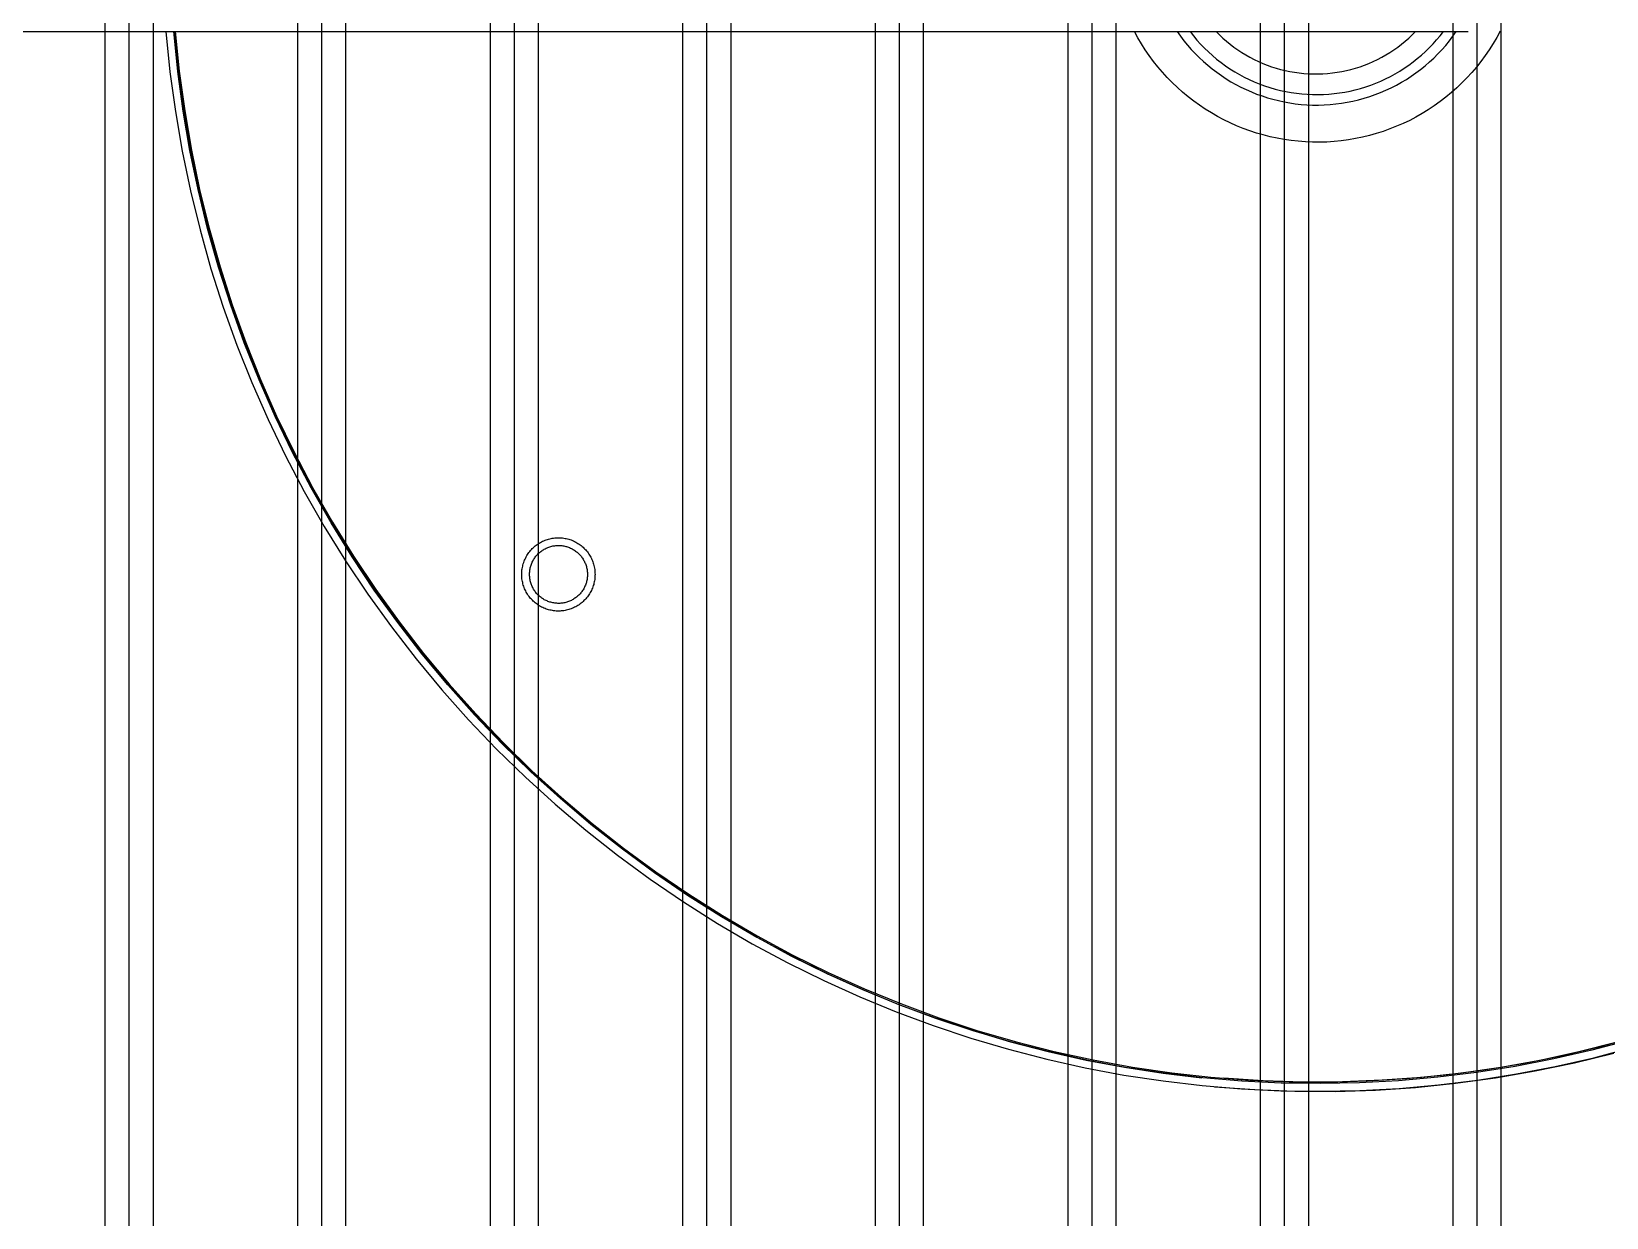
# Model space of a CAD drawing. Header units: inches. Extents: x -12478 to 399182, y -16583 to 525552.
# Drawn here: x 58400.9 to 58605.4, y 5479.4 to 5633.4 of the extents above; entities that cross this region are included whole.
import ezdxf

# ---------------------------------------------------------------- set-up
doc = ezdxf.new("R2010")
doc.units = ezdxf.units.IN
doc.header["$LTSCALE"] = 1000
doc.header["$MEASUREMENT"] = 0
doc.layers.add('8', color=8, linetype='Continuous')
doc.layers.add('Default', color=7, linetype='Continuous', true_color=0x000000)
doc.layers.add('Sanitary', color=253, linetype='Continuous', lineweight=0)

# ---------------------------------------------------------------- blocks, each defined once
blk = doc.blocks.new('Raindance S Showerpipe 300 1jet+thermostat 27114000 top')
at = {"layer": 'Default', "color": 0}
for p, q in [((328.28, -1071.24), (328.28, -1463.19)), ((328.28, -1294.12), (323.07, -1294.64)), ((312.73, -1296.23), (307.61, -1297.3)), ((317.89, -1295.35), (312.73, -1296.23)), ((312.84, -1297.23), (317.96, -1296.35)), ((323.07, -1294.64), (317.89, -1295.35)), ((317.96, -1296.35), (323.11, -1295.65)), ((323.11, -1295.75), (317.96, -1296.45)), ((323.12, -1295.85), (317.98, -1296.55)), ((323.11, -1295.65), (328.28, -1295.12)), ((328.28, -1295.23), (323.11, -1295.75)), ((328.28, -1295.32), (323.12, -1295.85)), ((307.61, -1297.3), (302.52, -1298.54)), ((302.71, -1299.53), (307.76, -1298.29)), ((307.76, -1298.39), (302.71, -1299.63)), ((307.76, -1298.29), (312.84, -1297.23)), ((312.84, -1297.33), (307.76, -1298.39)), ((312.86, -1297.43), (307.78, -1298.49)), ((317.96, -1296.45), (312.84, -1297.33)), ((317.98, -1296.55), (312.86, -1297.43)), ((297.49, -1299.96), (292.5, -1301.56)), ((302.52, -1298.54), (297.49, -1299.96)), ((297.71, -1300.94), (302.71, -1299.53)), ((302.71, -1299.63), (297.71, -1301.04)), ((302.74, -1299.72), (297.75, -1301.14)), ((307.78, -1298.49), (302.74, -1299.72)), ((292.5, -1301.56), (287.58, -1303.32)), ((287.87, -1304.28), (292.76, -1302.52)), ((292.76, -1302.52), (297.71, -1300.94)), ((297.71, -1301.04), (292.76, -1302.62)), ((297.75, -1301.14), (292.81, -1302.72)), ((287.58, -1303.32), (282.72, -1305.26)), ((283.05, -1306.21), (287.87, -1304.28)), ((287.87, -1304.38), (283.05, -1306.31)), ((287.92, -1304.47), (283.11, -1306.4)), ((292.76, -1302.62), (287.87, -1304.38)), ((292.81, -1302.72), (287.92, -1304.47)), ((282.72, -1305.26), (277.93, -1307.37)), ((278.29, -1308.3), (283.05, -1306.21)), ((283.05, -1306.31), (278.29, -1308.4)), ((283.11, -1306.4), (278.36, -1308.49)), ((277.93, -1307.37), (273.21, -1309.64)), ((273.61, -1310.56), (278.29, -1308.3)), ((278.29, -1308.4), (273.61, -1310.66)), ((278.36, -1308.49), (273.68, -1310.75)), ((273.21, -1309.64), (268.58, -1312.08)), ((273.61, -1310.66), (269.01, -1313.08)), ((269.02, -1312.98), (273.61, -1310.56)), ((268.58, -1312.08), (264.03, -1314.67)), ((273.68, -1310.75), (269.09, -1313.16)), ((264.03, -1314.67), (259.58, -1317.42)), ((269.01, -1313.08), (264.5, -1315.65)), ((264.51, -1315.55), (269.02, -1312.98)), ((269.09, -1313.16), (264.59, -1315.74)), ((264.5, -1315.65), (260.08, -1318.39)), ((260.09, -1318.29), (264.51, -1315.55)), ((264.59, -1315.74), (260.17, -1318.47)), ((259.58, -1317.42), (255.23, -1320.33)), ((260.08, -1318.39), (255.76, -1321.27)), ((255.77, -1321.17), (260.09, -1318.29)), ((260.17, -1318.47), (255.86, -1321.35)), ((255.23, -1320.33), (250.98, -1323.38)), ((255.76, -1321.27), (251.54, -1324.31)), ((251.55, -1324.21), (255.77, -1321.17)), ((255.86, -1321.35), (251.65, -1324.39)), ((250.98, -1323.38), (246.84, -1326.59)), ((247.44, -1327.39), (251.55, -1324.21)), ((251.54, -1324.31), (247.44, -1327.49)), ((251.65, -1324.39), (247.55, -1327.56)), ((246.84, -1326.59), (242.82, -1329.93)), ((247.44, -1327.49), (243.44, -1330.81)), ((243.45, -1330.71), (247.44, -1327.39)), ((247.55, -1327.56), (243.56, -1330.88)), ((242.82, -1329.93), (238.91, -1333.41)), ((243.44, -1330.81), (239.56, -1334.27)), ((239.57, -1334.17), (243.45, -1330.71)), ((243.56, -1330.88), (239.68, -1334.34)), ((238.91, -1333.41), (235.13, -1337.03)), ((239.56, -1334.27), (235.81, -1337.86)), ((235.82, -1337.76), (239.57, -1334.17)), ((239.68, -1334.34), (235.94, -1337.92)), ((235.13, -1337.03), (231.48, -1340.78)), ((235.81, -1337.86), (232.18, -1341.58)), ((232.19, -1341.48), (235.82, -1337.76)), ((235.94, -1337.92), (232.31, -1341.64)), ((231.48, -1340.78), (227.96, -1344.65)), ((254.69, -1341.46), (254.82, -1341.36)), ((254.82, -1341.36), (254.95, -1341.26)), ((254.95, -1341.26), (255.08, -1341.16)), ((255.08, -1341.16), (255.22, -1341.07)), ((255.22, -1341.07), (255.36, -1340.98)), ((255.36, -1340.98), (255.5, -1340.9)), ((255.5, -1340.9), (255.65, -1340.82)), ((255.65, -1340.82), (255.8, -1340.75)), ((255.8, -1340.75), (255.95, -1340.68)), ((255.95, -1340.68), (256.1, -1340.62)), ((256.1, -1340.62), (256.26, -1340.56)), ((256.26, -1340.56), (256.42, -1340.51)), ((256.42, -1340.51), (256.57, -1340.47)), ((256.57, -1340.47), (256.73, -1340.43)), ((256.73, -1340.43), (256.9, -1340.39)), ((256.9, -1340.39), (257.06, -1340.36)), ((256.96, -1341.42), (257.08, -1341.39)), ((257.06, -1340.36), (257.22, -1340.34)), ((257.08, -1341.39), (257.21, -1341.37)), ((257.21, -1341.37), (257.34, -1341.35)), ((257.22, -1340.34), (257.39, -1340.32)), ((257.34, -1341.35), (257.47, -1341.34)), ((257.39, -1340.32), (257.55, -1340.31)), ((257.47, -1341.34), (257.6, -1341.33)), ((257.55, -1340.31), (257.72, -1340.31)), ((257.6, -1341.33), (257.73, -1341.32)), ((257.72, -1340.31), (257.88, -1340.31)), ((257.73, -1341.32), (257.86, -1341.32)), ((257.86, -1341.32), (257.99, -1341.33)), ((257.88, -1340.31), (258.05, -1340.31)), ((257.99, -1341.33), (258.12, -1341.34)), ((258.05, -1340.31), (258.21, -1340.32)), ((258.12, -1341.34), (258.25, -1341.35)), ((258.21, -1340.32), (258.38, -1340.34)), ((258.25, -1341.35), (258.38, -1341.37)), ((258.38, -1340.34), (258.54, -1340.36)), ((258.38, -1341.37), (258.51, -1341.39)), ((258.51, -1341.39), (258.64, -1341.42)), ((258.54, -1340.36), (258.7, -1340.39)), ((258.7, -1340.39), (258.86, -1340.43)), ((258.86, -1340.43), (259.02, -1340.47)), ((259.02, -1340.47), (259.18, -1340.51)), ((259.18, -1340.51), (259.34, -1340.56)), ((259.34, -1340.56), (259.5, -1340.62)), ((259.5, -1340.62), (259.65, -1340.68)), ((259.65, -1340.68), (259.8, -1340.75)), ((259.8, -1340.75), (259.95, -1340.82)), ((259.95, -1340.82), (260.1, -1340.9)), ((260.1, -1340.9), (260.24, -1340.98)), ((260.24, -1340.98), (260.38, -1341.06)), ((260.38, -1341.06), (260.52, -1341.16)), ((260.52, -1341.16), (260.65, -1341.25)), ((260.65, -1341.25), (260.78, -1341.35)), ((260.78, -1341.35), (260.91, -1341.46)), ((232.18, -1341.58), (228.69, -1345.43)), ((228.7, -1345.33), (232.19, -1341.48)), ((232.31, -1341.64), (228.83, -1345.48)), ((253.31, -1343.49), (253.37, -1343.33)), ((253.37, -1343.33), (253.43, -1343.18)), ((253.43, -1343.18), (253.5, -1343.03)), ((253.5, -1343.03), (253.57, -1342.88)), ((253.57, -1342.88), (253.65, -1342.74)), ((253.65, -1342.74), (253.73, -1342.59)), ((253.73, -1342.59), (253.82, -1342.45)), ((253.82, -1342.45), (253.92, -1342.32)), ((253.92, -1342.32), (254.01, -1342.18)), ((254.01, -1342.18), (254.12, -1342.06)), ((254.12, -1342.06), (254.22, -1341.93)), ((254.22, -1341.93), (254.33, -1341.81)), ((254.33, -1341.81), (254.45, -1341.69)), ((254.4, -1343.47), (254.46, -1343.36)), ((254.45, -1341.69), (254.57, -1341.57)), ((254.46, -1343.36), (254.52, -1343.24)), ((254.52, -1343.24), (254.59, -1343.13)), ((254.57, -1341.57), (254.69, -1341.46)), ((254.59, -1343.13), (254.66, -1343.02)), ((254.66, -1343.02), (254.73, -1342.91)), ((254.73, -1342.91), (254.81, -1342.81)), ((254.81, -1342.81), (254.89, -1342.7)), ((254.89, -1342.7), (254.97, -1342.6)), ((254.97, -1342.6), (255.06, -1342.51)), ((255.06, -1342.51), (255.15, -1342.41)), ((255.15, -1342.41), (255.25, -1342.32)), ((255.25, -1342.32), (255.34, -1342.24)), ((255.34, -1342.24), (255.44, -1342.15)), ((255.44, -1342.15), (255.55, -1342.07)), ((255.55, -1342.07), (255.65, -1342)), ((255.65, -1342), (255.76, -1341.92)), ((255.76, -1341.92), (255.87, -1341.85)), ((255.87, -1341.85), (255.99, -1341.79)), ((255.99, -1341.79), (256.1, -1341.73)), ((256.1, -1341.73), (256.22, -1341.67)), ((256.22, -1341.67), (256.34, -1341.62)), ((256.34, -1341.62), (256.46, -1341.57)), ((256.46, -1341.57), (256.58, -1341.53)), ((256.58, -1341.53), (256.71, -1341.49)), ((256.71, -1341.49), (256.83, -1341.45)), ((256.83, -1341.45), (256.96, -1341.42)), ((258.64, -1341.42), (258.77, -1341.45)), ((258.77, -1341.45), (258.89, -1341.48)), ((258.89, -1341.48), (259.02, -1341.52)), ((259.02, -1341.52), (259.14, -1341.57)), ((259.14, -1341.57), (259.26, -1341.62)), ((259.26, -1341.62), (259.38, -1341.67)), ((259.38, -1341.67), (259.5, -1341.73)), ((259.5, -1341.73), (259.61, -1341.79)), ((259.61, -1341.79), (259.73, -1341.85)), ((259.73, -1341.85), (259.84, -1341.92)), ((259.84, -1341.92), (259.95, -1341.99)), ((259.95, -1341.99), (260.05, -1342.07)), ((260.05, -1342.07), (260.15, -1342.15)), ((260.15, -1342.15), (260.25, -1342.23)), ((260.25, -1342.23), (260.35, -1342.32)), ((260.35, -1342.32), (260.45, -1342.41)), ((260.45, -1342.41), (260.54, -1342.5)), ((260.54, -1342.5), (260.63, -1342.6)), ((260.63, -1342.6), (260.71, -1342.7)), ((260.71, -1342.7), (260.79, -1342.8)), ((260.79, -1342.8), (260.87, -1342.91)), ((260.87, -1342.91), (260.94, -1343.01)), ((260.91, -1341.46), (261.03, -1341.57)), ((260.94, -1343.01), (261.01, -1343.13)), ((261.01, -1343.13), (261.08, -1343.24)), ((261.03, -1341.57), (261.15, -1341.68)), ((261.08, -1343.24), (261.14, -1343.35)), ((261.14, -1343.35), (261.2, -1343.47)), ((261.15, -1341.68), (261.27, -1341.8)), ((261.27, -1341.8), (261.38, -1341.92)), ((261.38, -1341.92), (261.49, -1342.05)), ((261.49, -1342.05), (261.59, -1342.18)), ((261.59, -1342.18), (261.69, -1342.31)), ((261.69, -1342.31), (261.78, -1342.45)), ((261.78, -1342.45), (261.87, -1342.59)), ((261.87, -1342.59), (261.95, -1342.73)), ((261.95, -1342.73), (262.03, -1342.88)), ((262.03, -1342.88), (262.1, -1343.02)), ((262.1, -1343.02), (262.17, -1343.18)), ((262.17, -1343.18), (262.23, -1343.33)), ((262.23, -1343.33), (262.29, -1343.48)), ((227.96, -1344.65), (224.58, -1348.64)), ((228.69, -1345.43), (225.33, -1349.39)), ((225.34, -1349.29), (228.7, -1345.33)), ((228.83, -1345.48), (225.47, -1349.44)), ((253.04, -1344.95), (253.05, -1344.78)), ((253.04, -1345.11), (253.04, -1344.95)), ((253.05, -1345.28), (253.04, -1345.11)), ((253.05, -1344.78), (253.06, -1344.62)), ((253.06, -1345.44), (253.05, -1345.28)), ((253.06, -1344.62), (253.08, -1344.45)), ((253.07, -1345.61), (253.06, -1345.44)), ((253.08, -1344.45), (253.11, -1344.29)), ((253.11, -1344.29), (253.14, -1344.13)), ((253.14, -1344.13), (253.17, -1343.96)), ((253.17, -1343.96), (253.21, -1343.8)), ((253.21, -1343.8), (253.26, -1343.65)), ((253.26, -1343.65), (253.31, -1343.49)), ((254.04, -1344.99), (254.05, -1344.86)), ((254.04, -1345.12), (254.04, -1344.99)), ((254.04, -1345.25), (254.04, -1345.12)), ((254.05, -1345.38), (254.04, -1345.25)), ((254.05, -1344.86), (254.06, -1344.73)), ((254.06, -1345.51), (254.05, -1345.38)), ((254.06, -1344.73), (254.07, -1344.6)), ((254.07, -1344.6), (254.09, -1344.47)), ((254.09, -1344.47), (254.11, -1344.34)), ((254.11, -1344.34), (254.14, -1344.21)), ((254.14, -1344.21), (254.18, -1344.08)), ((254.18, -1344.08), (254.21, -1343.96)), ((254.21, -1343.96), (254.25, -1343.84)), ((254.25, -1343.84), (254.3, -1343.71)), ((254.3, -1343.71), (254.35, -1343.59)), ((254.35, -1343.59), (254.4, -1343.47)), ((261.2, -1343.47), (261.25, -1343.59)), ((261.25, -1343.59), (261.3, -1343.71)), ((261.3, -1343.71), (261.35, -1343.83)), ((261.35, -1343.83), (261.39, -1343.96)), ((261.39, -1343.96), (261.43, -1344.08)), ((261.43, -1344.08), (261.46, -1344.21)), ((261.46, -1344.21), (261.49, -1344.33)), ((261.49, -1344.33), (261.51, -1344.46)), ((261.51, -1344.46), (261.53, -1344.59)), ((261.53, -1344.59), (261.54, -1344.72)), ((261.54, -1344.72), (261.55, -1344.85)), ((261.55, -1345.37), (261.54, -1345.5)), ((261.55, -1344.85), (261.56, -1344.98)), ((261.56, -1345.24), (261.55, -1345.37)), ((261.56, -1344.98), (261.56, -1345.11)), ((261.56, -1345.11), (261.56, -1345.24)), ((262.29, -1343.48), (262.34, -1343.64)), ((262.34, -1343.64), (262.39, -1343.8)), ((262.39, -1343.8), (262.43, -1343.96)), ((262.43, -1343.96), (262.47, -1344.12)), ((262.47, -1344.12), (262.5, -1344.28)), ((262.5, -1344.28), (262.52, -1344.45)), ((262.52, -1344.45), (262.54, -1344.61)), ((262.55, -1345.43), (262.53, -1345.6)), ((262.54, -1344.61), (262.55, -1344.77)), ((262.55, -1344.77), (262.56, -1344.94)), ((262.56, -1345.27), (262.55, -1345.43)), ((262.56, -1344.94), (262.56, -1345.1)), ((262.56, -1345.1), (262.56, -1345.27)), ((253.09, -1345.77), (253.07, -1345.61)), ((253.12, -1345.93), (253.09, -1345.77)), ((253.15, -1346.09), (253.12, -1345.93)), ((253.19, -1346.25), (253.15, -1346.09)), ((253.24, -1346.41), (253.19, -1346.25)), ((253.29, -1346.57), (253.24, -1346.41)), ((253.34, -1346.73), (253.29, -1346.57)), ((253.4, -1346.88), (253.34, -1346.73)), ((253.47, -1347.03), (253.4, -1346.88)), ((253.54, -1347.18), (253.47, -1347.03)), ((253.61, -1347.33), (253.54, -1347.18)), ((253.7, -1347.47), (253.61, -1347.33)), ((253.78, -1347.61), (253.7, -1347.47)), ((254.08, -1345.64), (254.06, -1345.51)), ((254.1, -1345.77), (254.08, -1345.64)), ((254.13, -1345.89), (254.1, -1345.77)), ((254.16, -1346.02), (254.13, -1345.89)), ((254.19, -1346.15), (254.16, -1346.02)), ((254.23, -1346.27), (254.19, -1346.15)), ((254.28, -1346.39), (254.23, -1346.27)), ((254.32, -1346.52), (254.28, -1346.39)), ((254.38, -1346.64), (254.32, -1346.52)), ((254.43, -1346.75), (254.38, -1346.64)), ((254.49, -1346.87), (254.43, -1346.75)), ((254.56, -1346.98), (254.49, -1346.87)), ((254.62, -1347.09), (254.56, -1346.98)), ((254.7, -1347.2), (254.62, -1347.09)), ((254.77, -1347.31), (254.7, -1347.2)), ((254.85, -1347.41), (254.77, -1347.31)), ((254.93, -1347.51), (254.85, -1347.41)), ((255.02, -1347.61), (254.93, -1347.51)), ((260.67, -1347.51), (260.59, -1347.61)), ((260.75, -1347.41), (260.67, -1347.51)), ((260.83, -1347.31), (260.75, -1347.41)), ((260.91, -1347.2), (260.83, -1347.31)), ((260.98, -1347.09), (260.91, -1347.2)), ((261.05, -1346.98), (260.98, -1347.09)), ((261.11, -1346.87), (261.05, -1346.98)), ((261.17, -1346.75), (261.11, -1346.87)), ((261.23, -1346.63), (261.17, -1346.75)), ((261.28, -1346.51), (261.23, -1346.63)), ((261.33, -1346.39), (261.28, -1346.51)), ((261.37, -1346.27), (261.33, -1346.39)), ((261.41, -1346.14), (261.37, -1346.27)), ((261.44, -1346.02), (261.41, -1346.14)), ((261.47, -1345.89), (261.44, -1346.02)), ((261.5, -1345.76), (261.47, -1345.89)), ((261.52, -1345.63), (261.5, -1345.76)), ((261.54, -1345.5), (261.52, -1345.63)), ((261.91, -1347.47), (261.83, -1347.61)), ((261.99, -1347.32), (261.91, -1347.47)), ((262.07, -1347.18), (261.99, -1347.32)), ((262.14, -1347.03), (262.07, -1347.18)), ((262.21, -1346.88), (262.14, -1347.03)), ((262.27, -1346.72), (262.21, -1346.88)), ((262.32, -1346.57), (262.27, -1346.72)), ((262.37, -1346.41), (262.32, -1346.57)), ((262.41, -1346.25), (262.37, -1346.41)), ((262.45, -1346.09), (262.41, -1346.25)), ((262.48, -1345.93), (262.45, -1346.09)), ((262.51, -1345.76), (262.48, -1345.93)), ((262.53, -1345.6), (262.51, -1345.76)), ((224.58, -1348.64), (221.33, -1352.75)), ((225.33, -1349.39), (222.11, -1353.47)), ((222.12, -1353.37), (225.34, -1349.29)), ((225.47, -1349.44), (222.26, -1353.52)), ((253.87, -1347.75), (253.78, -1347.61)), ((253.97, -1347.89), (253.87, -1347.75)), ((254.07, -1348.02), (253.97, -1347.89)), ((254.17, -1348.15), (254.07, -1348.02)), ((254.28, -1348.27), (254.17, -1348.15)), ((254.4, -1348.39), (254.28, -1348.27)), ((254.51, -1348.51), (254.4, -1348.39)), ((254.63, -1348.62), (254.51, -1348.51)), ((254.76, -1348.73), (254.63, -1348.62)), ((254.89, -1348.83), (254.76, -1348.73)), ((255.02, -1348.93), (254.89, -1348.83)), ((255.11, -1347.71), (255.02, -1347.61)), ((255.16, -1349.02), (255.02, -1348.93)), ((255.2, -1347.8), (255.11, -1347.71)), ((255.3, -1349.11), (255.16, -1349.02)), ((255.3, -1347.89), (255.2, -1347.8)), ((255.4, -1347.97), (255.3, -1347.89)), ((255.44, -1349.2), (255.3, -1349.11)), ((255.5, -1348.06), (255.4, -1347.97)), ((255.58, -1349.28), (255.44, -1349.2)), ((255.6, -1348.13), (255.5, -1348.06)), ((255.73, -1349.35), (255.58, -1349.28)), ((255.71, -1348.21), (255.6, -1348.13)), ((255.82, -1348.28), (255.71, -1348.21)), ((255.88, -1349.42), (255.73, -1349.35)), ((255.93, -1348.35), (255.82, -1348.28)), ((256.03, -1349.49), (255.88, -1349.42)), ((256.05, -1348.41), (255.93, -1348.35)), ((256.19, -1349.54), (256.03, -1349.49)), ((256.16, -1348.47), (256.05, -1348.41)), ((256.28, -1348.52), (256.16, -1348.47)), ((256.34, -1349.6), (256.19, -1349.54)), ((256.4, -1348.57), (256.28, -1348.52)), ((256.52, -1348.62), (256.4, -1348.57)), ((256.65, -1348.66), (256.52, -1348.62)), ((256.77, -1348.7), (256.65, -1348.66)), ((256.9, -1348.73), (256.77, -1348.7)), ((257.03, -1348.76), (256.9, -1348.73)), ((257.15, -1348.79), (257.03, -1348.76)), ((257.28, -1348.81), (257.15, -1348.79)), ((257.41, -1348.82), (257.28, -1348.81)), ((257.54, -1348.83), (257.41, -1348.82)), ((257.67, -1348.84), (257.54, -1348.83)), ((257.8, -1348.84), (257.67, -1348.84)), ((257.93, -1348.84), (257.8, -1348.84)), ((258.06, -1348.83), (257.93, -1348.84)), ((258.19, -1348.82), (258.06, -1348.83)), ((258.32, -1348.81), (258.19, -1348.82)), ((258.45, -1348.79), (258.32, -1348.81)), ((258.58, -1348.76), (258.45, -1348.79)), ((258.71, -1348.73), (258.58, -1348.76)), ((258.83, -1348.7), (258.71, -1348.73)), ((258.96, -1348.66), (258.83, -1348.7)), ((259.08, -1348.62), (258.96, -1348.66)), ((259.2, -1348.57), (259.08, -1348.62)), ((259.32, -1348.52), (259.2, -1348.57)), ((259.43, -1349.54), (259.27, -1349.6)), ((259.44, -1348.46), (259.32, -1348.52)), ((259.58, -1349.48), (259.43, -1349.54)), ((259.56, -1348.41), (259.44, -1348.46)), ((259.67, -1348.34), (259.56, -1348.41)), ((259.73, -1349.42), (259.58, -1349.48)), ((259.79, -1348.28), (259.67, -1348.34)), ((259.88, -1349.35), (259.73, -1349.42)), ((259.9, -1348.21), (259.79, -1348.28)), ((260.03, -1349.27), (259.88, -1349.35)), ((260, -1348.13), (259.9, -1348.21)), ((260.11, -1348.05), (260, -1348.13)), ((260.17, -1349.19), (260.03, -1349.27)), ((260.21, -1347.97), (260.11, -1348.05)), ((260.32, -1349.11), (260.17, -1349.19)), ((260.31, -1347.89), (260.21, -1347.97)), ((260.4, -1347.8), (260.31, -1347.89)), ((260.45, -1349.02), (260.32, -1349.11)), ((260.5, -1347.7), (260.4, -1347.8)), ((260.59, -1348.93), (260.45, -1349.02)), ((260.59, -1347.61), (260.5, -1347.7)), ((260.72, -1348.83), (260.59, -1348.93)), ((260.85, -1348.72), (260.72, -1348.83)), ((260.98, -1348.61), (260.85, -1348.72)), ((261.1, -1348.5), (260.98, -1348.61)), ((261.21, -1348.39), (261.1, -1348.5)), ((261.33, -1348.27), (261.21, -1348.39)), ((261.44, -1348.14), (261.33, -1348.27)), ((261.54, -1348.01), (261.44, -1348.14)), ((261.64, -1347.88), (261.54, -1348.01)), ((261.74, -1347.75), (261.64, -1347.88)), ((261.83, -1347.61), (261.74, -1347.75)), ((256.5, -1349.65), (256.34, -1349.6)), ((256.66, -1349.69), (256.5, -1349.65)), ((256.82, -1349.72), (256.66, -1349.69)), ((256.98, -1349.76), (256.82, -1349.72)), ((257.15, -1349.78), (256.98, -1349.76)), ((257.31, -1349.8), (257.15, -1349.78)), ((257.48, -1349.82), (257.31, -1349.8)), ((257.64, -1349.82), (257.48, -1349.82)), ((257.81, -1349.83), (257.64, -1349.82)), ((257.97, -1349.82), (257.81, -1349.83)), ((258.14, -1349.81), (257.97, -1349.82)), ((258.3, -1349.8), (258.14, -1349.81)), ((258.46, -1349.78), (258.3, -1349.8)), ((258.63, -1349.75), (258.46, -1349.78)), ((258.79, -1349.72), (258.63, -1349.75)), ((258.95, -1349.69), (258.79, -1349.72)), ((259.11, -1349.64), (258.95, -1349.69)), ((259.27, -1349.6), (259.11, -1349.64)), ((221.33, -1352.75), (218.24, -1356.97)), ((222.11, -1353.47), (219.04, -1357.66)), ((219.05, -1357.56), (222.12, -1353.37)), ((222.26, -1353.52), (219.19, -1357.7)), ((218.24, -1356.97), (215.29, -1361.29)), ((219.04, -1357.66), (216.11, -1361.95)), ((216.12, -1361.85), (219.05, -1357.56)), ((219.19, -1357.7), (216.27, -1361.99)), ((215.29, -1361.29), (212.49, -1365.72)), ((213.34, -1366.25), (216.12, -1361.85)), ((216.11, -1361.95), (213.34, -1366.35)), ((216.27, -1361.99), (213.5, -1366.38)), ((212.49, -1365.72), (209.86, -1370.24)), ((213.34, -1366.35), (210.72, -1370.83)), ((210.73, -1370.73), (213.34, -1366.25)), ((213.5, -1366.38), (210.88, -1370.86)), ((209.86, -1370.24), (207.38, -1374.85)), ((210.72, -1370.83), (208.25, -1375.41)), ((208.26, -1375.31), (210.73, -1370.73)), ((210.88, -1370.86), (208.43, -1375.43)), ((207.38, -1374.85), (205.06, -1379.54)), ((208.25, -1375.41), (205.95, -1380.07)), ((205.96, -1379.97), (208.26, -1375.31)), ((208.43, -1375.43), (206.13, -1380.08)), ((205.06, -1379.54), (202.95, -1384.21)), ((203.87, -1384.6), (205.96, -1379.97)), ((205.95, -1380.07), (203.87, -1384.68)), ((206.13, -1380.08), (204, -1384.81)), ((205.96, -1379.97), (205.95, -1380.07)), ((202.95, -1384.21), (201, -1388.94)), ((201.94, -1389.31), (203.87, -1384.6)), ((203.87, -1384.68), (201.94, -1389.36)), ((204, -1384.81), (202.03, -1389.62)), ((201, -1388.94), (199.22, -1393.74)), ((200.16, -1394.08), (201.94, -1389.31)), ((201.94, -1389.36), (200.18, -1394.11)), ((202.03, -1389.62), (200.23, -1394.48)), ((199.22, -1393.74), (197.6, -1398.6)), ((198.55, -1398.9), (200.16, -1394.08)), ((200.18, -1394.11), (198.57, -1398.91)), ((200.23, -1394.48), (198.6, -1399.41)), ((197.6, -1398.6), (196.15, -1403.51)), ((197.11, -1403.78), (198.55, -1398.9)), ((198.57, -1398.91), (197.13, -1403.77)), ((198.6, -1399.41), (197.15, -1404.39)), ((196.15, -1403.51), (194.86, -1408.47)), ((195.84, -1408.71), (197.11, -1403.78)), ((197.13, -1403.77), (195.86, -1408.67)), ((197.15, -1404.39), (195.87, -1409.42)), ((194.86, -1408.47), (193.75, -1413.47)), ((194.73, -1413.67), (195.84, -1408.71)), ((195.86, -1408.67), (194.75, -1413.61)), ((195.87, -1409.42), (194.77, -1414.49)), ((193.75, -1413.47), (192.81, -1418.5)), ((193.79, -1418.67), (194.73, -1413.67)), ((194.75, -1413.61), (193.82, -1418.58)), ((194.77, -1414.49), (193.84, -1419.6)), ((192.81, -1418.5), (192.04, -1423.57)), ((193.03, -1423.7), (193.79, -1418.67)), ((193.82, -1418.58), (193.05, -1423.59)), ((193.84, -1419.6), (193.09, -1424.73)), ((325.91, -1421.26), (326.68, -1420.77)), ((326.68, -1420.77), (327.47, -1420.3)), ((327.47, -1420.3), (328.28, -1419.86)), ((322.99, -1423.5), (323.69, -1422.9)), ((323.69, -1422.9), (324.41, -1422.33)), ((324.41, -1422.33), (325.15, -1421.78)), ((325.15, -1421.78), (325.91, -1421.26)), ((192.04, -1423.57), (191.44, -1428.65)), ((192.44, -1428.75), (193.03, -1423.7)), ((193.05, -1423.59), (192.45, -1428.62)), ((193.09, -1424.73), (192.54, -1429.78)), ((321.02, -1425.43), (321.65, -1424.76)), ((321.65, -1424.76), (322.31, -1424.12)), ((322.31, -1424.12), (322.99, -1423.5)), ((319.25, -1427.55), (319.81, -1426.82)), ((319.81, -1426.82), (320.4, -1426.11)), ((320.4, -1426.11), (321.02, -1425.43)), ((325.96, -1427.24), (325.42, -1427.75)), ((326.52, -1426.76), (325.96, -1427.24)), ((327.09, -1426.29), (326.52, -1426.76)), ((327.68, -1425.84), (327.09, -1426.29)), ((328.28, -1425.41), (327.68, -1425.84)), ((328.28, -1427.07), (327.72, -1427.51)), ((191.44, -1428.65), (191.02, -1433.76)), ((192.02, -1433.82), (192.44, -1428.75)), ((317.71, -1429.84), (318.2, -1429.06)), ((318.2, -1429.06), (318.71, -1428.29)), ((318.71, -1428.29), (319.25, -1427.55)), ((324.39, -1428.82), (323.9, -1429.37)), ((324.9, -1428.27), (324.39, -1428.82)), ((325.42, -1427.75), (324.9, -1428.27)), ((326.13, -1428.94), (325.63, -1429.46)), ((326.64, -1428.45), (326.13, -1428.94)), ((327.17, -1427.97), (326.64, -1428.45)), ((327.72, -1427.51), (327.17, -1427.97)), ((191.29, -1430.25), (190.91, -1435.47)), ((192.54, -1429.78), (192.15, -1434.85)), ((316.83, -1431.45), (317.26, -1430.64)), ((317.26, -1430.64), (317.71, -1429.84)), ((322.56, -1431.14), (322.15, -1431.76)), ((322.99, -1430.54), (322.56, -1431.14)), ((323.44, -1429.95), (322.99, -1430.54)), ((323.9, -1429.37), (323.44, -1429.95)), ((324.25, -1431.1), (323.83, -1431.67)), ((324.69, -1430.53), (324.25, -1431.1)), ((325.15, -1429.99), (324.69, -1430.53)), ((325.63, -1429.46), (325.15, -1429.99)), ((327.43, -1431.34), (327.02, -1431.8)), ((327.85, -1430.89), (327.43, -1431.34)), ((328.28, -1430.46), (327.85, -1430.89)), ((192.06, -1436.56), (192.39, -1431.41)), ((315.7, -1433.97), (316.05, -1433.11)), ((316.05, -1433.11), (316.42, -1432.27)), ((316.42, -1432.27), (316.83, -1431.45)), ((321.4, -1433.04), (321.06, -1433.69)), ((321.77, -1432.39), (321.4, -1433.04)), ((322.15, -1431.76), (321.77, -1432.39)), ((323.05, -1432.87), (322.7, -1433.49)), ((323.43, -1432.26), (323.05, -1432.87)), ((323.83, -1431.67), (323.43, -1432.26)), ((325.91, -1433.27), (325.57, -1433.79)), ((326.26, -1432.77), (325.91, -1433.27)), ((326.63, -1432.28), (326.26, -1432.77)), ((327.02, -1431.8), (326.63, -1432.28)), ((191.02, -1433.76), (190.77, -1438.87)), ((191.77, -1438.91), (192.02, -1433.82)), ((192.15, -1434.85), (191.94, -1439.93)), ((315.1, -1435.71), (315.39, -1434.83)), ((315.39, -1434.83), (315.7, -1433.97)), ((320.44, -1435.04), (320.17, -1435.72)), ((320.74, -1434.36), (320.44, -1435.04)), ((321.06, -1433.69), (320.74, -1434.36)), ((321.75, -1435.41), (321.48, -1436.07)), ((322.04, -1434.76), (321.75, -1435.41)), ((322.36, -1434.12), (322.04, -1434.76)), ((322.7, -1433.49), (322.36, -1434.12)), ((324.66, -1435.4), (324.4, -1435.95)), ((324.95, -1434.85), (324.66, -1435.4)), ((325.25, -1434.31), (324.95, -1434.85)), ((325.57, -1433.79), (325.25, -1434.31)), ((190.91, -1435.47), (190.71, -1440.69)), ((191.9, -1441.72), (192.06, -1436.56)), ((314.43, -1438.38), (314.62, -1437.48)), ((314.62, -1437.48), (314.85, -1436.59)), ((314.85, -1436.59), (315.1, -1435.71)), ((319.69, -1437.13), (319.49, -1437.84)), ((319.92, -1436.42), (319.69, -1437.13)), ((320.17, -1435.72), (319.92, -1436.42)), ((321.01, -1437.42), (320.81, -1438.11)), ((321.24, -1436.74), (321.01, -1437.42)), ((321.48, -1436.07), (321.24, -1436.74)), ((323.93, -1437.09), (323.72, -1437.67)), ((324.15, -1436.51), (323.93, -1437.09)), ((324.4, -1435.95), (324.15, -1436.51)), ((190.77, -1438.87), (190.7, -1443.99)), ((191.7, -1443.99), (191.77, -1438.91)), ((314.13, -1440.19), (314.26, -1439.28)), ((314.26, -1439.28), (314.43, -1438.38)), ((319.15, -1439.28), (319.02, -1440.01)), ((319.31, -1438.56), (319.15, -1439.28)), ((319.49, -1437.84), (319.31, -1438.56)), ((320.49, -1439.5), (320.36, -1440.2)), ((320.64, -1438.8), (320.49, -1439.5)), ((320.81, -1438.11), (320.64, -1438.8)), ((323.22, -1439.44), (323.1, -1440.04)), ((323.37, -1438.84), (323.22, -1439.44)), ((323.54, -1438.25), (323.37, -1438.84)), ((323.72, -1437.67), (323.54, -1438.25)), ((190.71, -1440.69), (190.69, -1445.92)), ((191.94, -1439.93), (191.9, -1445.01)), ((313.96, -1442.05), (314.03, -1441.12)), ((314.03, -1441.12), (314.13, -1440.19)), ((318.83, -1441.49), (318.77, -1442.24)), ((318.91, -1440.74), (318.83, -1441.49)), ((319.02, -1440.01), (318.91, -1440.74)), ((320.26, -1440.9), (320.18, -1441.6)), ((320.36, -1440.2), (320.26, -1440.9)), ((322.91, -1441.26), (322.85, -1441.87)), ((322.99, -1440.65), (322.91, -1441.26)), ((323.1, -1440.04), (322.99, -1440.65)), ((191.92, -1446.88), (191.9, -1441.72)), ((313.92, -1442.98), (313.96, -1442.05)), ((313.92, -1443.91), (313.92, -1442.98)), ((318.77, -1442.24), (318.74, -1442.99)), ((318.74, -1442.99), (318.74, -1443.74)), ((320.1, -1442.99), (320.09, -1443.69)), ((320.13, -1442.3), (320.1, -1442.99)), ((320.18, -1441.6), (320.13, -1442.3)), ((322.81, -1442.49), (322.78, -1443.1)), ((322.78, -1443.1), (322.78, -1443.71)), ((322.85, -1441.87), (322.81, -1442.49)), ((190.7, -1443.99), (190.8, -1449.12)), ((191.8, -1449.08), (191.7, -1443.99)), ((191.9, -1445.01), (192.04, -1450.09)), ((313.94, -1444.84), (313.92, -1443.91)), ((314, -1445.77), (313.94, -1444.84)), ((318.74, -1443.74), (318.76, -1444.5)), ((318.76, -1444.5), (318.8, -1445.25)), ((318.8, -1445.25), (318.88, -1446)), ((320.09, -1443.69), (320.11, -1444.39)), ((320.11, -1444.39), (320.15, -1445.09)), ((320.15, -1445.09), (320.22, -1445.78)), ((322.78, -1443.71), (322.81, -1444.33)), ((322.81, -1444.33), (322.85, -1444.94)), ((322.85, -1444.94), (322.91, -1445.56)), ((322.91, -1445.56), (322.99, -1446.16)), ((190.69, -1445.92), (190.86, -1451.15)), ((192.12, -1452.04), (191.92, -1446.88)), ((314.1, -1446.7), (314, -1445.77)), ((314.22, -1447.63), (314.1, -1446.7)), ((314.38, -1448.54), (314.22, -1447.63)), ((318.88, -1446), (318.97, -1446.74)), ((318.97, -1446.74), (319.1, -1447.49)), ((319.1, -1447.49), (319.25, -1448.23)), ((320.22, -1445.78), (320.31, -1446.48)), ((320.31, -1446.48), (320.42, -1447.17)), ((320.42, -1447.17), (320.55, -1447.85)), ((322.99, -1446.16), (323.1, -1446.77)), ((323.1, -1446.77), (323.22, -1447.37)), ((323.22, -1447.37), (323.37, -1447.97)), ((190.8, -1449.12), (191.07, -1454.23)), ((192.07, -1454.16), (191.8, -1449.08)), ((314.57, -1449.46), (314.38, -1448.54)), ((314.79, -1450.36), (314.57, -1449.46)), ((319.25, -1448.23), (319.42, -1448.96)), ((319.42, -1448.96), (319.62, -1449.68)), ((319.62, -1449.68), (319.84, -1450.4)), ((320.55, -1447.85), (320.71, -1448.53)), ((320.71, -1448.53), (320.89, -1449.21)), ((320.89, -1449.21), (321.1, -1449.88)), ((323.37, -1447.97), (323.54, -1448.56)), ((323.54, -1448.56), (323.72, -1449.15)), ((323.72, -1449.15), (323.93, -1449.73)), ((323.93, -1449.73), (324.15, -1450.3)), ((190.86, -1451.15), (191.2, -1456.36)), ((192.04, -1450.09), (192.35, -1455.16)), ((315.04, -1451.26), (314.79, -1450.36)), ((315.32, -1452.15), (315.04, -1451.26)), ((319.84, -1450.4), (320.09, -1451.11)), ((320.09, -1451.11), (320.36, -1451.81)), ((320.36, -1451.81), (320.66, -1452.51)), ((321.1, -1449.88), (321.32, -1450.54)), ((321.32, -1450.54), (321.57, -1451.19)), ((321.57, -1451.19), (321.84, -1451.83)), ((324.15, -1450.3), (324.4, -1450.86)), ((324.4, -1450.86), (324.66, -1451.42)), ((324.66, -1451.42), (324.95, -1451.97)), ((192.5, -1457.18), (192.12, -1452.04)), ((315.63, -1453.03), (315.32, -1452.15)), ((315.98, -1453.89), (315.63, -1453.03)), ((320.66, -1452.51), (320.98, -1453.19)), ((320.98, -1453.19), (321.32, -1453.86)), ((321.32, -1453.86), (321.69, -1454.52)), ((321.84, -1451.83), (322.14, -1452.47)), ((322.14, -1452.47), (322.45, -1453.09)), ((322.45, -1453.09), (322.79, -1453.7)), ((322.79, -1453.7), (323.14, -1454.31)), ((324.95, -1451.97), (325.25, -1452.5)), ((325.25, -1452.5), (325.57, -1453.03)), ((325.57, -1453.03), (325.91, -1453.54)), ((325.91, -1453.54), (326.26, -1454.04)), ((191.07, -1454.23), (191.52, -1459.33)), ((192.52, -1459.23), (192.07, -1454.16)), ((192.35, -1455.16), (192.83, -1460.21)), ((316.35, -1454.75), (315.98, -1453.89)), ((316.75, -1455.59), (316.35, -1454.75)), ((317.18, -1456.41), (316.75, -1455.59)), ((321.69, -1454.52), (322.07, -1455.16)), ((322.07, -1455.16), (322.48, -1455.79)), ((322.48, -1455.79), (322.92, -1456.41)), ((323.14, -1454.31), (323.52, -1454.89)), ((323.52, -1454.89), (323.91, -1455.47)), ((323.91, -1455.47), (324.33, -1456.03)), ((326.26, -1454.04), (326.63, -1454.53)), ((326.63, -1454.53), (327.02, -1455.01)), ((327.02, -1455.01), (327.43, -1455.47)), ((327.43, -1455.47), (327.85, -1455.92)), ((191.2, -1456.36), (191.73, -1461.56)), ((193.06, -1462.31), (192.5, -1457.18)), ((317.64, -1457.22), (317.18, -1456.41)), ((318.13, -1458.01), (317.64, -1457.22)), ((322.92, -1456.41), (323.37, -1457.01)), ((323.37, -1457.01), (323.84, -1457.6)), ((323.84, -1457.6), (324.33, -1458.17)), ((324.33, -1456.03), (324.76, -1456.58)), ((324.76, -1456.58), (325.21, -1457.11)), ((325.21, -1457.11), (325.68, -1457.63)), ((325.68, -1457.63), (326.17, -1458.13)), ((327.85, -1455.92), (328.28, -1456.36)), ((191.52, -1459.33), (192.15, -1464.41)), ((193.14, -1464.28), (192.52, -1459.23)), ((318.65, -1458.79), (318.13, -1458.01)), ((319.19, -1459.55), (318.65, -1458.79)), ((319.76, -1460.29), (319.19, -1459.55)), ((324.33, -1458.17), (324.84, -1458.72)), ((324.84, -1458.72), (325.37, -1459.25)), ((325.37, -1459.25), (325.92, -1459.77)), ((325.92, -1459.77), (326.49, -1460.27)), ((326.17, -1458.13), (326.68, -1458.62)), ((326.68, -1458.62), (327.2, -1459.08)), ((327.2, -1459.08), (327.73, -1459.53)), ((327.73, -1459.53), (328.28, -1459.96)), ((191.73, -1461.56), (192.44, -1466.74)), ((192.83, -1460.21), (193.48, -1465.25)), ((320.35, -1461.01), (319.76, -1460.29)), ((320.97, -1461.7), (320.35, -1461.01)), ((321.61, -1462.38), (320.97, -1461.7)), ((326.49, -1460.27), (327.07, -1460.74)), ((327.07, -1460.74), (327.67, -1461.2)), ((327.67, -1461.2), (328.28, -1461.64)), ((193.8, -1467.42), (193.06, -1462.31)), ((322.28, -1463.03), (321.61, -1462.38)), ((322.97, -1463.66), (322.28, -1463.03)), ((323.67, -1464.26), (322.97, -1463.66)), ((192.15, -1464.41), (192.95, -1469.47)), ((193.93, -1469.3), (193.14, -1464.28)), ((193.48, -1465.25), (194.31, -1470.27)), ((324.4, -1464.84), (323.67, -1464.26)), ((325.15, -1465.4), (324.4, -1464.84)), ((325.92, -1465.92), (325.15, -1465.4)), ((326.71, -1466.43), (325.92, -1465.92)), ((192.44, -1466.74), (193.33, -1471.89)), ((194.71, -1472.5), (193.8, -1467.42)), ((327.51, -1466.9), (326.71, -1466.43)), ((328.33, -1467.34), (327.51, -1466.9)), ((192.95, -1469.47), (193.92, -1474.5)), ((194.9, -1474.3), (193.93, -1469.3)), ((193.33, -1471.89), (194.4, -1477.01)), ((194.31, -1470.27), (195.3, -1475.25)), ((195.8, -1477.55), (194.71, -1472.5)), ((196.03, -1479.26), (194.9, -1474.3)), ((193.92, -1474.5), (195.06, -1479.49)), ((195.3, -1475.25), (196.47, -1480.19)), ((194.4, -1477.01), (195.65, -1482.09)), ((197.06, -1482.55), (195.8, -1477.55)), ((195.06, -1479.49), (196.37, -1484.45)), ((197.33, -1484.17), (196.03, -1479.26)), ((196.47, -1480.19), (197.8, -1485.09))]:
    blk.add_line(p, q, dxfattribs=at)

msp = doc.modelspace()

# ---------------------------------------------------------------- hatches: boundary and pattern name
at = {"layer": '8'}
h = msp.add_hatch(dxfattribs=at)
h.set_pattern_fill('PLAST', color=8, scale=100, angle=90)
h.set_pattern_definition([(90, (46791.716, 0), (-25, 2e-15), []), (90, (46788.591, 2e-16), (-25, 2e-15), []), (90, (46785.466, 4e-16), (-25, 2e-15), [])])
h.paths.add_polyline_path([(58099.34, 6224.53), (59764.34, 6224.53), (59764.34, 5067.31), (58099.34, 5067.31)])

# ---------------------------------------------------------------- block references
at = {"layer": 'Sanitary', "rotation": 90}
msp.add_blockref('Raindance S Showerpipe 300 1jet+thermostat 27114000 top', (57124.25, 5305.13, 0), dxfattribs=at)

doc.saveas('drawing.dxf')
